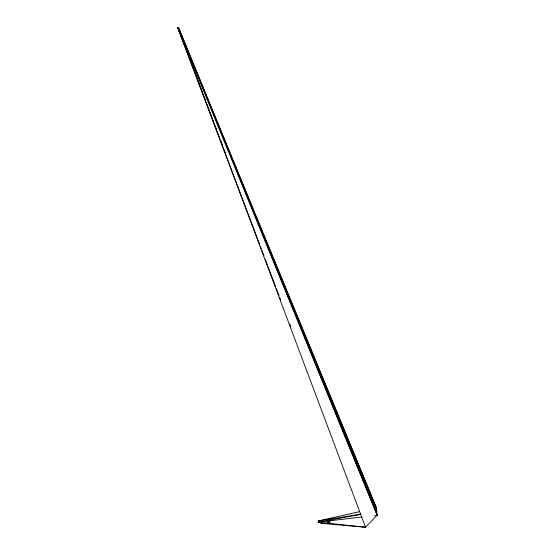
<?xml version="1.0" encoding="UTF-8"?>
<svg xmlns="http://www.w3.org/2000/svg" width="555" height="555" viewBox="0 0 555 555"><rect width="100%" height="100%" fill="white"/><g stroke="black" fill="none" stroke-linecap="round" stroke-linejoin="round"><path stroke-width="0.83" d="M328.13 522.817L328.234 521.964L328.893 522.533L328.13 522.817L327.963 522.394L328.893 522.533M328.886 523.032L329.08 522.442L329.635 522.519L329.51 523.24L328.886 523.032L329.92 523.42L329.191 523.414M328.262 521.409L328.567 520.597L328.199 520.999M328.026 520.34L327.401 520.923L327.637 520.354L328.255 520.5L327.637 520.354L327.623 521.534M328.574 520.063L329.129 520.063L328.185 520.243L328.726 519.82L329.302 520.257M329.58 521.034L329.254 519.862L328.47 520.84M329.191 522.394L329.732 521.603L329.288 521.388L328.886 522.068M360.688 514.464L318.348 522.165L365.537 527.25L177.843 27.75L178.661 27.923L376.401 507.874L377.157 515.193L365.537 527.25L321.47 523.323L318.348 522.165L318.223 520.972L359.536 511.668M328.706 522.033L328.185 522.428L328.581 522.963M330.017 522.824L329.587 523.122L329.08 522.442M329.254 519.862L328.615 520.278L329.316 520.43L329.254 519.862L329.441 520.202M328.31 520.798L328.983 520.965L329.212 521.839M318.223 520.972L360.653 514.131M318.348 522.165L361.811 517.017M374.597 515.498L377.157 515.193L178.661 27.923L376.776 511.537M321.47 523.323L325.757 523.351M328.976 523.233L329.601 523.434M178.696 28.222L177.877 28.048L377.157 515.193M328.394 521.055L328.983 520.965L328.567 520.597M327.637 520.354L327.845 520.784M256.812 236.777L177.843 27.75L182.477 38.954M183.136 40.557L184.128 42.957M216.561 121.372L217.553 123.772M232.115 158.987L233.107 161.387M233.773 162.983L234.765 165.383M236.09 168.588L237.082 170.989M242.708 184.593L243.7 186.993M244.36 188.589L245.352 190.989M247.669 196.595L248.661 198.995M249.327 200.598L250.319 202.998M250.978 204.594L252.636 208.597M253.295 210.199L254.287 212.6M256.271 217.4L256.937 218.996M258.262 222.201L259.254 224.602M259.913 226.204L260.905 228.604M261.572 230.2L265.873 240.606M266.532 242.202L269.841 250.208M270.507 251.81L272.491 256.611M273.483 259.012L274.808 262.21M275.467 263.812L276.459 266.213M277.125 267.808L283.078 282.217M283.744 283.813L292.013 303.821M292.679 305.423L376.401 507.874M177.843 27.75L202.443 92.512M203.054 94.128L205.517 100.608M206.439 103.036L213.508 121.649M214.126 123.272L216.277 128.94M217.504 132.173L219.045 136.225M220.89 141.081L222.423 145.126M224.269 149.982L225.191 152.417M256.958 237.297L259.567 244.075M260.33 246.219L261.252 248.647M261.863 250.27L264.007 255.945M265.234 259.192L267.378 264.867M267.996 266.49L272.9 279.47M273.032 279.72L274.565 283.772M274.739 284.333L275.655 286.769M276.397 288.635L277.93 292.686M278.111 293.255L279.026 295.69M279.769 297.542L280.684 299.977M289.759 324.078L290.674 326.506M328.615 520.722L328.865 521.825M329.732 521.603L329.212 521.7L329.816 522.047L329.732 521.603"/></g></svg>
